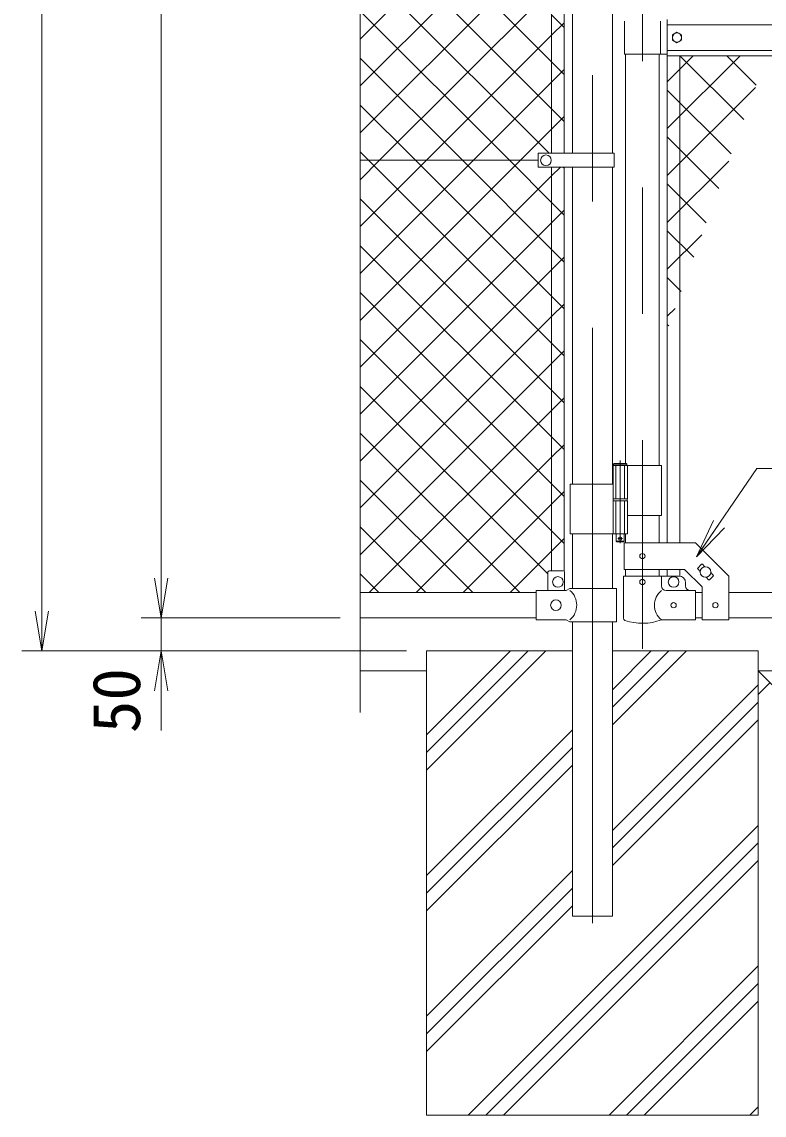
# Model space of a CAD drawing. Units: millimetres, scale not verified. Extents: x -6300 to 6300, y -4455 to 4455.
# Drawn here: x 249 to 1368, y -1340 to 308 of the extents above; entities that cross this region are included whole.
import ezdxf
from ezdxf.enums import TextEntityAlignment as Align

# ---------------------------------------------------------------- set-up
doc = ezdxf.new("R2010")
doc.units = ezdxf.units.MM
doc.header["$LTSCALE"] = 30
doc.linetypes.add('DASHED', pattern=[7.5, 6, -1.5])
doc.linetypes.add('USER1', pattern=[50.8, 31.75, -6.35, 6.35, -6.35])
for name, color, linetype, lineweight in [('0-1_D-BMK', 2, 'USER1', 13), ('0-2_D-STR1', 1, 'Continuous', 18), ('0-3_D-STR3', 3, 'Continuous', 13), ('0-4_D-DCR-HCH', 7, 'Continuous', 9), ('0-5_D-BGD', 7, 'Continuous', 9), ('0-6_D-STR4', 7, 'Continuous', 9), ('0-7_D-STR-DIM', 7, 'Continuous', 9), ('0-8_0', 7, 'Continuous', 9), ('0-9_D-STR-TXT', 7, 'Continuous', 9), ('0-A_D-STR2', 7, 'Continuous', 9)]:
    doc.layers.add(name, color=color, linetype=linetype, lineweight=lineweight)
doc.styles.add('ＭＳ ゴシック', font='')
doc.styles.get('ＭＳ ゴシック').set_extended_font_data('MS Gothic')

# ---------------------------------------------------------------- blocks, each defined once
blk = doc.blocks.new('_Open')
at = {"layer": '0-8_0'}
blk.add_line((-30, 5), (0, 0), dxfattribs=at)
blk.add_lwpolyline([(-30, -5), (0, 0), (-30, 0)], dxfattribs=at)

msp = doc.modelspace()

# ---------------------------------------------------------------- linework, layer by layer
at = {"layer": '0-1_D-BMK'}
for p, q in [((1108.84, 2894.97), (1108.84, -1050.85)), ((1184.24, 1201.46), (1184.24, -636.94)), ((1150.68, -352.86), (1150.68, -477.74)), ((1154.31, -470.77), (1147.06, -470.77))]:
    msp.add_line(p, q, dxfattribs=at)
at = {"layer": '0-2_D-STR1'}
for p, q in [((1078.59, 779.23), (1078.59, 110.23)), ((1139.09, 779.23), (1139.09, 110.23)), ((1158.84, 259.73), (1158.84, -357.77)), ((1209.64, 259.73), (1209.64, -360.77)), ((1078.59, 89.23), (1078.59, -388.77)), ((1078.59, 89.23), (1078.59, -388.77)), ((1139.09, 89.23), (1139.09, -388.77)), ((1139.09, 89.23), (1139.09, -388.77)), ((1209.64, -435.77), (1209.64, -477.22)), ((1078.59, -463.77), (1078.59, -546.17)), ((1078.59, -463.77), (1078.59, -546.17)), ((1139.09, -463.77), (1139.09, -546.17)), ((1139.09, -463.77), (1139.09, -546.17)), ((1158.84, -463.77), (1158.84, -477.22)), ((1158.84, -517.22), (1158.84, -527.27)), ((1209.64, -517.22), (1209.64, -527.27)), ((1023.84, -552.27), (758.84, -552.27)), ((1264.24, -552.27), (1274.24, -552.27)), ((1314.24, -552.27), (1948.44, -552.27)), ((1023.84, -590.27), (758.84, -590.27)), ((1264.24, -590.27), (1274.24, -590.27)), ((1314.24, -590.27), (1948.44, -590.27)), ((1078.59, -596.17), (1078.59, -1040.27)), ((1139.09, -596.17), (1139.09, -1040.27)), ((1078.59, -1040.27), (1139.09, -1040.27))]:
    msp.add_line(p, q, dxfattribs=at)
at = {"layer": '0-3_D-STR3'}
for p, q in [((1047.34, 779.23), (1047.34, 110.23)), ((1066.34, 779.23), (1066.34, 110.23)), ((1157.24, 309.73), (1157.24, 259.73)), ((1211.24, 309.73), (1211.24, 259.73)), ((1221.34, 257.23), (1221.34, 312.23)), ((2041.34, 304.23), (1221.34, 304.23)), ((2041.34, 265.23), (1221.34, 265.23)), ((1157.24, 259.73), (1221.34, 259.73)), ((2041.34, 257.23), (1221.34, 257.23)), ((1221.74, 257.23), (1221.74, -477.22)), ((1240.74, 257.23), (1240.74, -477.22)), ((758.84, 99.73), (1026.84, 99.73)), ((1026.84, 110.23), (1026.84, 89.23)), ((1141.64, 110.23), (1026.84, 110.23)), ((1141.64, 110.23), (1141.64, 89.23)), ((1141.64, 89.23), (1026.84, 89.23)), ((1047.34, -519.17), (1047.34, 89.23)), ((1066.34, -519.85), (1066.34, 89.23)), ((1139.88, -360.77), (1139.88, -410.77)), ((1212.79, -360.77), (1139.88, -360.77)), ((1140.68, -358.77), (1141.68, -357.77)), ((1140.68, -358.77), (1140.68, -360.77)), ((1140.68, -358.77), (1160.68, -358.77)), ((1159.68, -357.77), (1141.68, -357.77)), ((1161.48, -360.77), (1161.48, -410.77)), ((1212.79, -360.77), (1212.79, -435.77)), ((1139.88, -388.77), (1075.54, -388.77)), ((1075.54, -388.77), (1075.54, -463.77)), ((1161.48, -410.77), (1139.88, -410.77)), ((1140.18, -410.77), (1140.18, -413.77)), ((1161.18, -410.77), (1161.18, -413.77)), ((1161.48, -413.77), (1139.88, -413.77)), ((1139.88, -413.77), (1139.88, -463.77)), ((1161.18, -413.77), (1140.18, -413.77)), ((1161.48, -413.77), (1161.48, -463.77)), ((1212.79, -435.77), (1161.59, -435.77)), ((1161.48, -463.77), (1075.54, -463.77)), ((1145.68, -475.77), (1144.68, -474.77)), ((1155.68, -475.77), (1145.68, -475.77)), ((1155.68, -475.77), (1156.68, -474.77)), ((1156.54, -517.22), (1156.54, -477.22)), ((1156.68, -463.77), (1156.68, -474.77)), ((1267.58, -515.21), (1273.23, -509.56)), ((1274.65, -509.56), (1278.36, -513.27)), ((1041.84, -521.17), (1041.84, -549.17)), ((1064.84, -519.17), (1043.84, -519.17)), ((1066.84, -521.17), (1066.84, -549.17)), ((1155.69, -527.27), (1212.79, -527.27)), ((1155.69, -527.27), (1155.69, -590.97)), ((1156.54, -517.22), (1247.67, -517.22)), ((1212.79, -527.27), (1212.79, -542.27)), ((1212.79, -527.27), (1239.24, -527.27)), ((1221.74, -517.22), (1221.74, -527.27)), ((1240.74, -517.22), (1240.74, -527.27)), ((1247.67, -517.22), (1274.24, -543.79)), ((1267.58, -516.63), (1271.29, -520.34)), ((1285.25, -532.89), (1290.91, -527.23)), ((1287.19, -522.1), (1290.91, -525.82)), ((1314.24, -593.47), (1314.24, -527.22)), ((1249.24, -542.27), (1249.24, -537.27)), ((1274.24, -593.47), (1274.24, -543.79)), ((1280.12, -529.18), (1283.84, -532.89)), ((1069.04, -549.17), (1023.84, -549.17)), ((1023.84, -593.17), (1023.84, -549.17)), ((1069.04, -549.17), (1075.04, -546.17)), ((1144.94, -546.17), (1075.04, -546.17)), ((1144.94, -546.17), (1144.94, -596.17)), ((1264.24, -549.27), (1219.79, -549.27)), ((1264.24, -593.27), (1264.24, -549.27)), ((1069.04, -593.17), (1023.84, -593.17)), ((1069.04, -593.17), (1075.04, -596.17)), ((1264.24, -593.27), (1212.79, -593.27)), ((1274.24, -593.47), (1314.24, -593.47)), ((1144.94, -596.17), (1075.04, -596.17))]:
    msp.add_line(p, q, dxfattribs=at)
at = {"layer": '0-3_D-STR3', "linetype": 'DASHED'}
for p, q in [((1144.38, -360.77), (1144.38, -410.77)), ((1156.98, -360.77), (1156.98, -410.77)), ((1144.38, -413.77), (1144.38, -463.77)), ((1156.98, -413.77), (1156.98, -463.77))]:
    msp.add_line(p, q, dxfattribs=at)
at = {"layer": '0-3_D-STR3'}
msp.add_lwpolyline([(1236.34, 292.83), (1243.36, 288.78), (1243.36, 280.68), (1236.34, 276.63), (1229.33, 280.68), (1229.33, 288.78)], close=True, dxfattribs=at)
for points in [[(1159.68, -357.77), (1160.68, -358.77), (1160.68, -360.77)], [(1144.68, -463.77), (1144.68, -474.77), (1156.68, -474.77)], [(1156.54, -477.22), (1264.24, -477.22), (1314.24, -527.22)]]:
    msp.add_lwpolyline(points, dxfattribs=at)
for centre, radius in [((1236.34, 284.73), 7.03), ((1038.84, 99.73), 8), ((1150.68, -470.77), 2.5), ((1184.24, -497.22), 4), ((1279.24, -521.22), 8), ((1056.84, -536.17), 8), ((1184.24, -536.27), 4), ((1231.24, -536.27), 8), ((1053.84, -571.17), 8), ((1231.24, -571.27), 4), ((1294.24, -571.22), 4)]:
    msp.add_circle(centre, radius, dxfattribs=at)
for centre, radius, start, end in [((1273.94, -510.26), 1, 45, 135), ((1043.84, -521.17), 2, 90, 180), ((1064.84, -521.17), 2, 0, 90), ((1239.24, -537.27), 10, 0, 90), ((1268.28, -515.92), 1, 135, 225), ((1290.2, -526.53), 1, 315, 45), ((1219.79, -542.27), 7, 180, 270), ((1256.24, -542.27), 7, 180, 270), ((1284.55, -532.18), 1, 225, 315), ((1056.46, -571.17), 28.8, 310.19176, 49.80824), ((1230.99, -571.27), 28.55, 129.59418, 230.40582), ((1158.99, -590.97), 3.3, 180, 250.77949), ((1184.24, -518.54), 80, 250.77949, 290.9084)]:
    msp.add_arc(centre, radius, start, end, dxfattribs=at)
at = {"layer": '0-4_D-DCR-HCH'}
for p, q in [((858.84, -819.87), (1038.44, -640.27)), ((858.84, -793.35), (1011.92, -640.27)), ((858.84, -766.84), (985.4, -640.27)), ((1139.09, -751.75), (1250.57, -640.27)), ((1139.09, -725.23), (1224.05, -640.27)), ((1139.09, -698.72), (1197.54, -640.27)), ((1412.05, -723.49), (1358.84, -670.27)), ((1139.09, -910.85), (1358.84, -691.1)), ((1376.58, -688.01), (1358.84, -705.67)), ((1139.09, -937.37), (1358.84, -717.62)), ((1139.09, -963.88), (1358.84, -744.13)), ((858.84, -978.97), (1078.59, -759.22)), ((858.84, -1005.48), (1078.59, -785.73)), ((858.84, -1032), (1078.59, -812.25)), ((921.8, -1340.27), (1358.84, -903.23)), ((948.32, -1340.27), (1358.84, -929.75)), ((858.84, -1191.1), (1078.59, -971.35)), ((974.83, -1340.27), (1358.84, -956.27)), ((858.84, -1217.62), (1078.59, -997.87)), ((858.84, -1244.13), (1078.59, -1024.38)), ((1133.93, -1340.27), (1358.84, -1115.36)), ((1160.45, -1340.27), (1358.84, -1141.88)), ((1186.97, -1340.27), (1358.84, -1168.4)), ((1346.06, -1340.27), (1358.84, -1327.5))]:
    msp.add_line(p, q, dxfattribs=at)
at = {"layer": '0-5_D-BGD'}
for p, q in [((758.84, -670.27), (858.84, -670.27)), ((1358.84, -670.27), (2858.84, -670.27))]:
    msp.add_line(p, q, dxfattribs=at)
at = {"layer": '0-6_D-STR4'}
for p, q in [((858.84, -640.27), (858.84, -1340.27)), ((858.84, -640.27), (1078.59, -640.27)), ((1139.09, -640.27), (1358.84, -640.27)), ((1358.84, -640.27), (1358.84, -1340.27)), ((858.84, -1340.27), (1358.84, -1340.27))]:
    msp.add_line(p, q, dxfattribs=at)
at = {"layer": '0-7_D-STR-DIM'}
for p, q in [((278.84, -580.27), (278.84, 2799.73)), ((458.84, -530.27), (458.84, 2799.73)), ((758.84, -733.27), (758.84, 1109.07)), ((458.84, -530.27), (458.84, -470.27)), ((728.84, -590.27), (428.84, -590.27)), ((728.84, -590.27), (428.84, -590.27)), ((458.84, -640.27), (458.84, -590.27)), ((828.84, -640.27), (248.84, -640.27)), ((828.84, -640.27), (428.84, -640.27)), ((458.84, -700.27), (458.84, -760.27))]:
    msp.add_line(p, q, dxfattribs=at)
at = {"layer": '0-9_D-STR-TXT'}
msp.add_lwpolyline([(1771.9, -365.22), (1356.81, -365.22), (1266.69, -496.76)], dxfattribs=at)
at = {"layer": '0-A_D-STR2'}
for p, q in [((758.84, 282.55), (1047.34, 571.05)), ((1047.34, 248.13), (758.84, 536.63)), ((758.84, 211.84), (1047.34, 500.34)), ((1047.34, 177.42), (758.84, 465.92)), ((758.84, 141.13), (1047.34, 429.63)), ((1043.83, 110.23), (758.84, 395.21)), ((788.15, 99.73), (1047.34, 358.92)), ((983.62, 99.73), (758.84, 324.5)), ((1066.34, 299.85), (1047.34, 318.85)), ((1047.34, 288.21), (1066.34, 307.21)), ((858.86, 99.73), (1047.34, 288.21)), ((912.91, 99.73), (758.84, 253.79)), ((1066.34, 229.13), (1047.34, 248.13)), ((1221.74, 218.21), (1260.75, 257.23)), ((1221.74, 147.5), (1331.47, 257.23)), ((1336.96, 161.09), (1240.82, 257.23)), ((1355.8, 212.96), (1311.53, 257.23)), ((1047.34, 217.5), (1066.34, 236.5)), ((929.57, 99.73), (1047.34, 217.5)), ((1221.74, 76.79), (1354.6, 209.65)), ((1318.11, 109.23), (1221.74, 205.6)), ((842.2, 99.73), (758.84, 183.08)), ((1066.34, 158.42), (1047.34, 177.42)), ((1047.34, 146.79), (1066.34, 165.79)), ((1000.28, 99.73), (1047.34, 146.79)), ((1299.27, 57.36), (1221.74, 134.88)), ((771.49, 99.73), (758.84, 112.37)), ((758.84, 70.42), (788.15, 99.73)), ((758.84, -0.29), (858.86, 99.73)), ((758.84, -71), (929.57, 99.73)), ((758.84, -141.71), (1000.28, 99.73)), ((1047.34, -176.13), (771.49, 99.73)), ((1047.34, -105.42), (842.2, 99.73)), ((1047.34, -34.71), (912.91, 99.73)), ((1047.34, 36), (983.62, 99.73)), ((1066.34, 87.71), (1064.83, 89.23)), ((1221.74, 6.08), (1314.25, 98.59)), ((1280.42, 5.5), (1221.74, 64.17)), ((1047.34, -246.84), (758.84, 41.66)), ((1066.34, 17), (1047.34, 36)), ((1047.34, 5.37), (1066.34, 24.37)), ((758.84, -283.13), (1047.34, 5.37)), ((1261.58, -46.37), (1221.74, -6.54)), ((1221.74, -64.63), (1273.89, -12.48)), ((1047.34, -317.55), (758.84, -29.05)), ((1066.34, -53.71), (1047.34, -34.71)), ((1047.34, -65.34), (1066.34, -46.34)), ((758.84, -353.84), (1047.34, -65.34)), ((1242.73, -98.24), (1221.74, -77.25)), ((1047.34, -388.26), (758.84, -99.76)), ((1066.34, -124.42), (1047.34, -105.42)), ((1047.34, -136.05), (1066.34, -117.05)), ((1221.74, -135.34), (1233.53, -123.55)), ((758.84, -424.55), (1047.34, -136.05)), ((1223.89, -150.1), (1221.74, -147.96)), ((1047.34, -458.97), (758.84, -170.47)), ((1066.34, -195.13), (1047.34, -176.13)), ((1047.34, -206.76), (1066.34, -187.76)), ((758.84, -495.26), (1047.34, -206.76)), ((1041.84, -524.18), (758.84, -241.18)), ((1066.34, -265.84), (1047.34, -246.84)), ((1047.34, -277.47), (1066.34, -258.47)), ((772.54, -552.27), (1047.34, -277.47)), ((999.22, -552.27), (758.84, -311.89)), ((1066.34, -336.55), (1047.34, -317.55)), ((1047.34, -348.19), (1066.34, -329.19)), ((843.25, -552.27), (1047.34, -348.19)), ((928.51, -552.27), (758.84, -382.6)), ((1066.34, -407.26), (1047.34, -388.26)), ((1047.34, -418.9), (1066.34, -399.9)), ((913.96, -552.27), (1047.34, -418.9)), ((857.8, -552.27), (758.84, -453.31)), ((1066.34, -477.97), (1047.34, -458.97)), ((1047.34, -489.61), (1066.34, -470.61)), ((984.68, -552.27), (1047.34, -489.61)), ((787.09, -552.27), (758.84, -524.03))]:
    msp.add_line(p, q, dxfattribs=at)
msp.add_lwpolyline([(758.84, -212.42), (1047.34, 76.08), (1060.49, 89.23)], dxfattribs=at)

# ---------------------------------------------------------------- block references
at = {"layer": '0-7_D-STR-DIM', "xscale": 2, "yscale": 2}
for p, rotation in [((458.84, -590.27), 270), ((458.84, -590.27), 270), ((278.84, -640.27), 270), ((458.84, -640.27), 90)]:
    msp.add_blockref('_Open', p, dxfattribs=dict(at, rotation=rotation))
at = {"layer": '0-9_D-STR-TXT', "xscale": 2, "yscale": 2, "rotation": 235.58239}
msp.add_blockref('_Open', (1265.56, -498.41), dxfattribs=at)

# ---------------------------------------------------------------- texts
at = {"layer": '0-7_D-STR-DIM', "style": 'ＭＳ ゴシック'}
msp.add_text('50', height=72.14, rotation=90, dxfattribs=at).set_placement((448.72, -764.21), align=Align.BOTTOM_LEFT)

doc.saveas('drawing.dxf')
